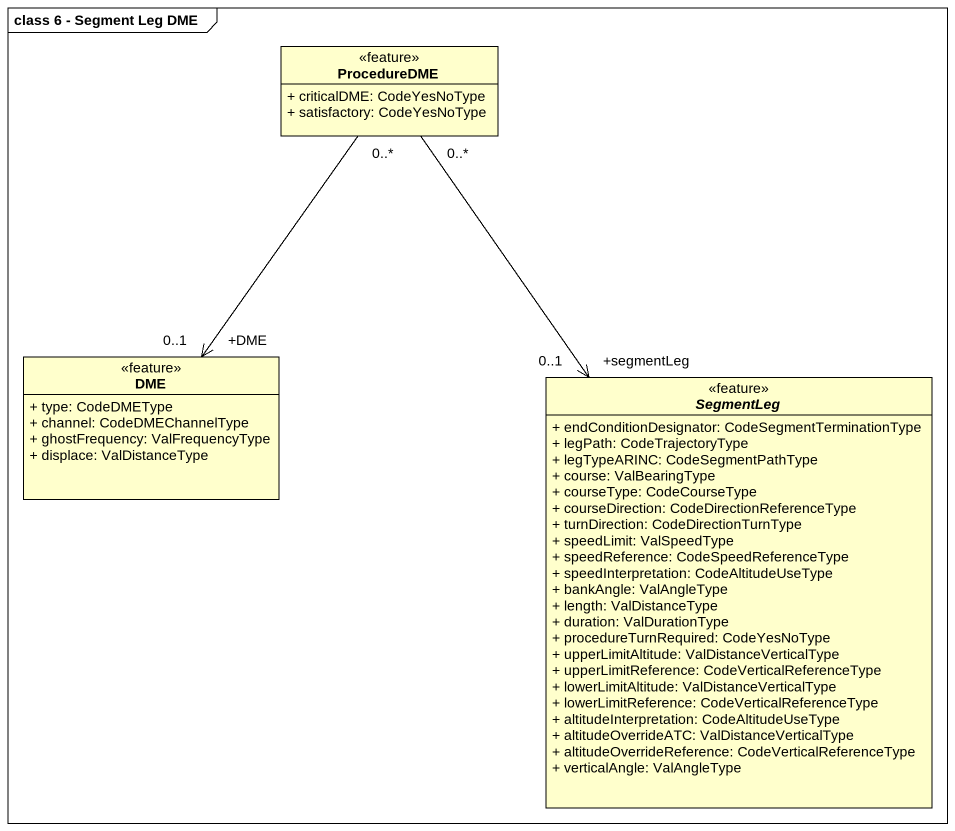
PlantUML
@startuml
mainframe class 6 - Segment Leg DME
hide circle
hide empty members
skinparam classAttributeIconSize 0
class ProcedureDME <<feature>> {
  + criticalDME: CodeYesNoType
  + satisfactory: CodeYesNoType
}
class DME <<feature>> {
  + type: CodeDMEType
  + channel: CodeDMEChannelType
  + ghostFrequency: ValFrequencyType
  + displace: ValDistanceType
}
abstract class SegmentLeg <<feature>> {
  + endConditionDesignator: CodeSegmentTerminationType
  + legPath: CodeTrajectoryType
  + legTypeARINC: CodeSegmentPathType
  + course: ValBearingType
  + courseType: CodeCourseType
  + courseDirection: CodeDirectionReferenceType
  + turnDirection: CodeDirectionTurnType
  + speedLimit: ValSpeedType
  + speedReference: CodeSpeedReferenceType
  + speedInterpretation: CodeAltitudeUseType
  + bankAngle: ValAngleType
  + length: ValDistanceType
  + duration: ValDurationType
  + procedureTurnRequired: CodeYesNoType
  + upperLimitAltitude: ValDistanceVerticalType
  + upperLimitReference: CodeVerticalReferenceType
  + lowerLimitAltitude: ValDistanceVerticalType
  + lowerLimitReference: CodeVerticalReferenceType
  + altitudeInterpretation: CodeAltitudeUseType
  + altitudeOverrideATC: ValDistanceVerticalType
  + altitudeOverrideReference: CodeVerticalReferenceType
  + verticalAngle: ValAngleType
}
ProcedureDME "0..*" --> "+DME\n0..1" DME
ProcedureDME "0..*" --> "+segmentLeg\n0..1" SegmentLeg
@enduml
